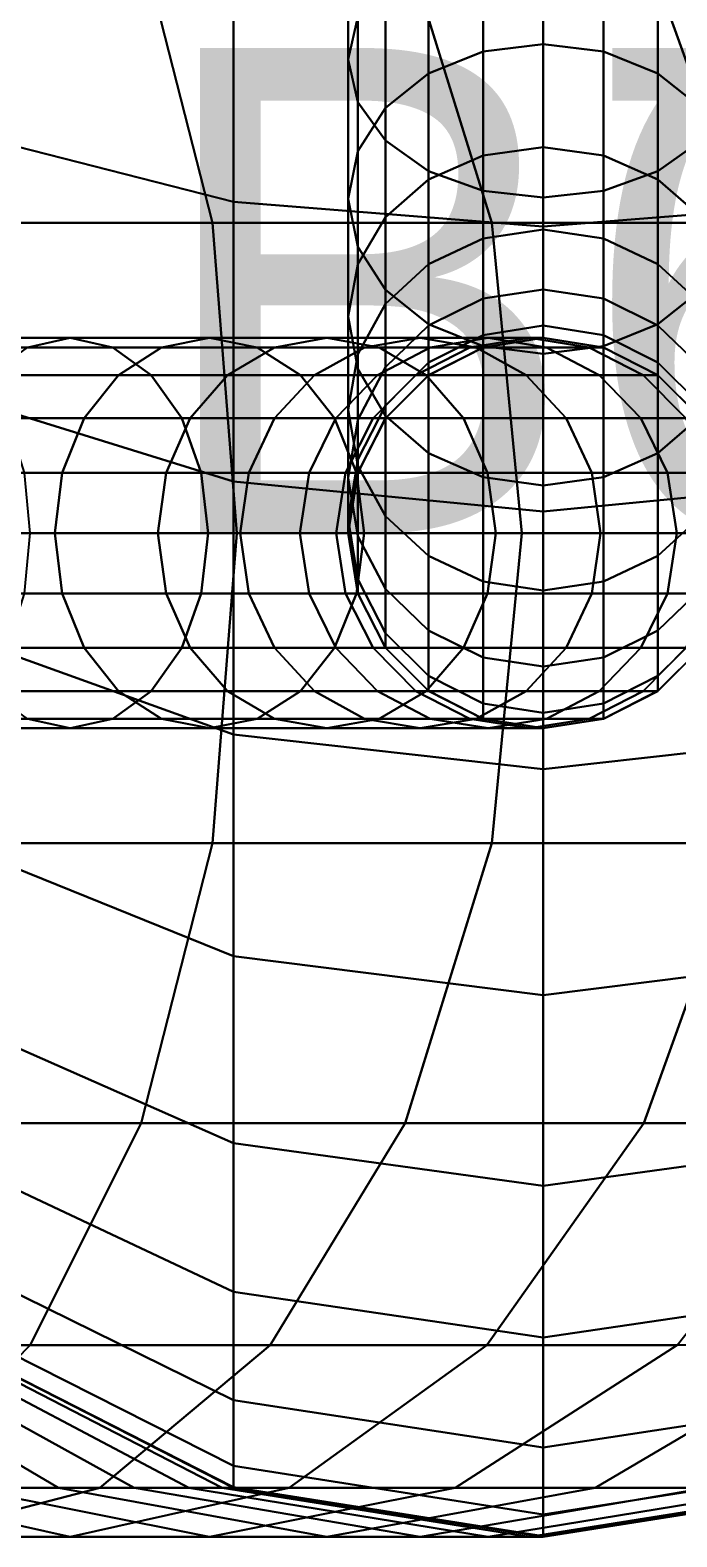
# Model space of a CAD drawing. Extents: x 91537 to 98524, y 82085 to 85415.
# Drawn here: x 98336.5 to 98416.5, y 84466.9 to 84653.2 of the extents above; entities that cross this region are included whole.
import ezdxf
from ezdxf.enums import TextEntityAlignment as Align

# ---------------------------------------------------------------- set-up
doc = ezdxf.new("R2010")
doc.units = 0
doc.header["$LTSCALE"] = 20
for name, color, linetype in [('CENTERLINE', 7, 'CONTINUOUS'), ('INSULATION', 254, 'CONTINUOUS'), ('LABELS', 7, 'CONTINUOUS'), ('PIPE-SPOOL3', 3, 'CONTINUOUS')]:
    doc.layers.add(name, color=color, linetype=linetype)

msp = doc.modelspace()

# ---------------------------------------------------------------- linework, layer by layer
at = {"layer": 'CENTERLINE'}
msp.add_polyline3d([(98400, 84669.2477, 4491.3293), (98400, 84649.5786, 4508.5786), (98400, 84632.3293, 4528.2477), (98400, 84617.7949, 4550), (98400, 84606.2241, 4573.4633), (98400, 84597.8148, 4598.2362), (98400, 84592.711, 4623.8948), (98400, 84591, 4650), (98400, 84591, 4895), (98398.289, 84591, 4921.1052), (98393.1852, 84591, 4946.7638), (98384.7759, 84591, 4971.5367), (98373.2051, 84591, 4995), (98358.6707, 84591, 5016.7523), (98341.4214, 84591, 5036.4214), (98321.7523, 84591, 5053.6707), (98300, 84591, 5068.2051), (98276.5367, 84591, 5079.7759), (98251.7638, 84591, 5088.1852), (98226.1052, 84591, 5093.289), (98200, 84591, 5095)], dxfattribs=at)
at = {"layer": 'INSULATION'}
for points in [[(98327.0265, 84676.0268, 4372.4301), (98361.6355, 84669.2785, 4356.1382), (98361.6355, 84631.9632, 4374.5401), (98327.0265, 84640.7803, 4389.8118)], [(98361.6355, 84669.2785, 4356.1382), (98400, 84666.9532, 4350.5244), (98400, 84628.925, 4369.2779), (98361.6355, 84631.9632, 4374.5401)], [(98400, 84666.9532, 4350.5244), (98438.3645, 84669.2785, 4356.1382), (98438.3645, 84631.9632, 4374.5401), (98400, 84628.925, 4369.2779)], [(98359.0368, 84629.3645, 5170.4599), (98350.2197, 84663.9735, 5155.1882), (98314.9732, 84663.9735, 5172.5699), (98321.7215, 84629.3645, 5188.8618)], [(98393.631, 84629.3645, 5147.3448), (98382.896, 84663.9735, 5133.3546), (98350.2197, 84663.9735, 5155.1882), (98359.0368, 84629.3645, 5170.4599)], [(98424.912, 84629.3645, 5119.912), (98412.4428, 84663.9735, 5107.4428), (98382.896, 84663.9735, 5133.3546), (98393.631, 84629.3645, 5147.3448)], [(98452.3448, 84629.3645, 5088.631), (98438.3546, 84663.9735, 5077.896), (98412.4428, 84663.9735, 5107.4428), (98424.912, 84629.3645, 5119.912)], [(98327.0265, 84640.7803, 4389.8118), (98361.6355, 84631.9632, 4374.5401), (98361.6355, 84597.369, 4397.6552), (98327.0265, 84608.104, 4411.6454)], [(98361.6355, 84631.9632, 4374.5401), (98400, 84628.925, 4369.2779), (98400, 84593.67, 4392.8345), (98361.6355, 84597.369, 4397.6552)], [(98400, 84628.925, 4369.2779), (98438.3645, 84631.9632, 4374.5401), (98438.3645, 84597.369, 4397.6552), (98400, 84593.67, 4392.8345)], [(98362.075, 84591, 5175.7221), (98359.0368, 84629.3645, 5170.4599), (98321.7215, 84629.3645, 5188.8618), (98324.0468, 84591, 5194.4756)], [(98397.33, 84591, 5152.1655), (98393.631, 84629.3645, 5147.3448), (98359.0368, 84629.3645, 5170.4599), (98362.075, 84591, 5175.7221)], [(98429.2087, 84591, 5124.2087), (98424.912, 84629.3645, 5119.912), (98393.631, 84629.3645, 5147.3448), (98397.33, 84591, 5152.1655)], [(98327.0265, 84608.104, 4411.6454), (98361.6355, 84597.369, 4397.6552), (98361.6355, 84566.088, 4425.088), (98327.0265, 84578.5572, 4437.5572)], [(98361.6355, 84597.369, 4397.6552), (98400, 84593.67, 4392.8345), (98400, 84561.7913, 4420.7913), (98361.6355, 84566.088, 4425.088)], [(98400, 84593.67, 4392.8345), (98438.3645, 84597.369, 4397.6552), (98438.3645, 84566.088, 4425.088), (98400, 84561.7913, 4420.7913)], [(98359.0368, 84552.6355, 5170.4599), (98362.075, 84591, 5175.7221), (98324.0468, 84591, 5194.4756), (98321.7215, 84552.6355, 5188.8618)], [(98393.631, 84552.6355, 5147.3448), (98397.33, 84591, 5152.1655), (98362.075, 84591, 5175.7221), (98359.0368, 84552.6355, 5170.4599)], [(98424.912, 84552.6355, 5119.912), (98429.2087, 84591, 5124.2087), (98397.33, 84591, 5152.1655), (98393.631, 84552.6355, 5147.3448)], [(98327.0265, 84578.5572, 4437.5572), (98361.6355, 84566.088, 4425.088), (98361.6355, 84538.6552, 4456.369), (98327.0265, 84552.6454, 4467.104)], [(98361.6355, 84566.088, 4425.088), (98400, 84561.7913, 4420.7913), (98400, 84533.8345, 4452.67), (98361.6355, 84538.6552, 4456.369)], [(98400, 84561.7913, 4420.7913), (98438.3645, 84566.088, 4425.088), (98438.3645, 84538.6552, 4456.369), (98400, 84533.8345, 4452.67)], [(98350.2197, 84518.0265, 5155.1882), (98359.0368, 84552.6355, 5170.4599), (98321.7215, 84552.6355, 5188.8618), (98314.9732, 84518.0265, 5172.5699)], [(98327.0265, 84552.6454, 4467.104), (98361.6355, 84538.6552, 4456.369), (98361.6355, 84515.5401, 4490.9632), (98327.0265, 84530.8118, 4499.7803)], [(98382.896, 84518.0265, 5133.3546), (98393.631, 84552.6355, 5147.3448), (98359.0368, 84552.6355, 5170.4599), (98350.2197, 84518.0265, 5155.1882)], [(98412.4428, 84518.0265, 5107.4428), (98424.912, 84552.6355, 5119.912), (98393.631, 84552.6355, 5147.3448), (98382.896, 84518.0265, 5133.3546)], [(98438.3546, 84518.0265, 5077.896), (98452.3448, 84552.6355, 5088.631), (98424.912, 84552.6355, 5119.912), (98412.4428, 84518.0265, 5107.4428)], [(98361.6355, 84538.6552, 4456.369), (98400, 84533.8345, 4452.67), (98400, 84510.2779, 4487.925), (98361.6355, 84515.5401, 4490.9632)], [(98400, 84533.8345, 4452.67), (98438.3645, 84538.6552, 4456.369), (98438.3645, 84515.5401, 4490.9632), (98400, 84510.2779, 4487.925)], [(98327.0265, 84530.8118, 4499.7803), (98361.6355, 84515.5401, 4490.9632), (98361.6355, 84497.1382, 4528.2785), (98327.0265, 84513.4301, 4535.0268)], [(98336.4868, 84490.5605, 5131.402), (98350.2197, 84518.0265, 5155.1882), (98314.9732, 84518.0265, 5172.5699), (98304.4625, 84490.5605, 5147.1947)], [(98366.1758, 84490.5605, 5111.5645), (98382.896, 84518.0265, 5133.3546), (98350.2197, 84518.0265, 5155.1882), (98336.4868, 84490.5605, 5131.402)], [(98393.0214, 84490.5605, 5088.0214), (98412.4428, 84518.0265, 5107.4428), (98382.896, 84518.0265, 5133.3546), (98366.1758, 84490.5605, 5111.5645)], [(98416.5645, 84490.5605, 5061.1758), (98438.3546, 84518.0265, 5077.896), (98412.4428, 84518.0265, 5107.4428), (98393.0214, 84490.5605, 5088.0214)], [(98361.6355, 84515.5401, 4490.9632), (98400, 84510.2779, 4487.925), (98400, 84491.5244, 4525.9532), (98361.6355, 84497.1382, 4528.2785)], [(98400, 84510.2779, 4487.925), (98438.3645, 84515.5401, 4490.9632), (98438.3645, 84497.1382, 4528.2785), (98400, 84491.5244, 4525.9532)], [(98327.0265, 84513.4301, 4535.0268), (98361.6355, 84497.1382, 4528.2785), (98361.6355, 84483.7644, 4567.6765), (98327.0265, 84500.7978, 4572.2405)], [(98327.0265, 84500.7978, 4572.2405), (98361.6355, 84483.7644, 4567.6765), (98361.6355, 84475.6475, 4608.4831), (98327.0265, 84493.1308, 4610.7848)], [(98361.6355, 84497.1382, 4528.2785), (98400, 84491.5244, 4525.9532), (98400, 84477.8951, 4566.1038), (98361.6355, 84483.7644, 4567.6765)], [(98400, 84491.5244, 4525.9532), (98438.3645, 84497.1382, 4528.2785), (98438.3645, 84483.7644, 4567.6765), (98400, 84477.8951, 4566.1038)], [(98327.0265, 84493.1308, 4610.7848), (98361.6355, 84475.6475, 4608.4831), (98361.6355, 84472.9896, 4646.1367), (98327.0265, 84490.6143, 4646.7137)], [(98319.1822, 84472.9263, 5101.4297), (98336.4868, 84490.5605, 5131.402), (98304.4625, 84490.5605, 5147.1947), (98291.2181, 84472.9263, 5115.22)], [(98310.0081, 84490.5605, 4958.5132), (98339.9805, 84472.9263, 4975.8178), (98328.2341, 84472.9263, 4993.3975), (98300.7769, 84490.5605, 4972.3288)], [(98317.3571, 84490.5605, 4943.6109), (98349.3318, 84472.9263, 4956.8552), (98339.9805, 84472.9263, 4975.8178), (98310.0081, 84490.5605, 4958.5132)], [(98322.6981, 84490.5605, 4927.8769), (98356.1279, 84472.9263, 4936.8344), (98349.3318, 84472.9263, 4956.8552), (98317.3571, 84490.5605, 4943.6109)], [(98345.1071, 84472.9263, 5084.1072), (98366.1758, 84490.5605, 5111.5645), (98336.4868, 84490.5605, 5131.402), (98319.1822, 84472.9263, 5101.4297)], [(98325.9397, 84490.5605, 4911.5803), (98360.2527, 84472.9263, 4916.0977), (98356.1279, 84472.9263, 4936.8344), (98322.6981, 84490.5605, 4927.8769)], [(98327.0655, 84490.5605, 4892.6124), (98361.6561, 84472.9263, 4893.7447), (98360.2527, 84472.9263, 4916.0977), (98325.9397, 84490.5605, 4911.5803)], [(98327.0265, 84490.6143, 4646.7137), (98361.6355, 84472.9896, 4646.1367), (98361.6561, 84472.9263, 4893.7447), (98327.0655, 84490.5605, 4892.6124)], [(98368.5491, 84472.9263, 5063.5491), (98393.0214, 84490.5605, 5088.0214), (98366.1758, 84490.5605, 5111.5645), (98345.1071, 84472.9263, 5084.1072)], [(98389.1072, 84472.9263, 5040.1071), (98416.5645, 84490.5605, 5061.1758), (98393.0214, 84490.5605, 5088.0214), (98368.5491, 84472.9263, 5063.5491)], [(98406.4297, 84472.9263, 5014.1822), (98436.402, 84490.5605, 5031.4868), (98416.5645, 84490.5605, 5061.1758), (98389.1072, 84472.9263, 5040.1071)], [(98420.22, 84472.9263, 4986.2181), (98452.1947, 84490.5605, 4999.4625), (98436.402, 84490.5605, 5031.4868), (98406.4297, 84472.9263, 5014.1822)], [(98361.6355, 84483.7644, 4567.6765), (98400, 84477.8951, 4566.1038), (98400, 84469.6231, 4607.6899), (98361.6355, 84475.6475, 4608.4831)], [(98400, 84477.8951, 4566.1038), (98438.3645, 84483.7644, 4567.6765), (98438.3645, 84475.6475, 4608.4831), (98400, 84469.6231, 4607.6899)], [(98361.6355, 84475.6475, 4608.4831), (98400, 84469.6231, 4607.6899), (98400, 84466.9165, 4645.9379), (98361.6355, 84472.9896, 4646.1367)], [(98400, 84469.6231, 4607.6899), (98438.3645, 84475.6475, 4608.4831), (98438.3645, 84472.9896, 4646.1367), (98400, 84466.9165, 4645.9379)], [(98314.2936, 84472.9263, 5009.2936), (98341.4214, 84466.85, 5036.4214), (98321.7523, 84466.85, 5053.6707), (98298.3975, 84472.9263, 5023.2341)], [(98321.7523, 84466.85, 5053.6707), (98345.1071, 84472.9263, 5084.1072), (98319.1822, 84472.9263, 5101.4297), (98300, 84466.85, 5068.2051)], [(98328.2341, 84472.9263, 4993.3975), (98358.6707, 84466.85, 5016.7523), (98341.4214, 84466.85, 5036.4214), (98314.2936, 84472.9263, 5009.2936)], [(98341.4214, 84466.85, 5036.4214), (98368.5491, 84472.9263, 5063.5491), (98345.1071, 84472.9263, 5084.1072), (98321.7523, 84466.85, 5053.6707)], [(98339.9805, 84472.9263, 4975.8178), (98373.2051, 84466.85, 4995), (98358.6707, 84466.85, 5016.7523), (98328.2341, 84472.9263, 4993.3975)], [(98349.3318, 84472.9263, 4956.8552), (98384.7759, 84466.85, 4971.5367), (98373.2051, 84466.85, 4995), (98339.9805, 84472.9263, 4975.8178)], [(98358.6707, 84466.85, 5016.7523), (98389.1072, 84472.9263, 5040.1071), (98368.5491, 84472.9263, 5063.5491), (98341.4214, 84466.85, 5036.4214)], [(98356.1279, 84472.9263, 4936.8344), (98393.1852, 84466.85, 4946.7638), (98384.7759, 84466.85, 4971.5367), (98349.3318, 84472.9263, 4956.8552)], [(98360.2527, 84472.9263, 4916.0977), (98398.289, 84466.85, 4921.1052), (98393.1852, 84466.85, 4946.7638), (98356.1279, 84472.9263, 4936.8344)], [(98373.2051, 84466.85, 4995), (98406.4297, 84472.9263, 5014.1822), (98389.1072, 84472.9263, 5040.1071), (98358.6707, 84466.85, 5016.7523)], [(98361.6561, 84472.9263, 4893.7447), (98400, 84466.85, 4895), (98398.289, 84466.85, 4921.1052), (98360.2527, 84472.9263, 4916.0977)], [(98361.6355, 84472.9896, 4646.1367), (98400, 84466.9165, 4645.9379), (98400, 84466.85, 4895), (98361.6561, 84472.9263, 4893.7447)], [(98384.7759, 84466.85, 4971.5367), (98420.22, 84472.9263, 4986.2181), (98406.4297, 84472.9263, 5014.1822), (98373.2051, 84466.85, 4995)], [(98393.1852, 84466.85, 4946.7638), (98430.2424, 84472.9263, 4956.6933), (98420.22, 84472.9263, 4986.2181), (98384.7759, 84466.85, 4971.5367)], [(98398.289, 84466.85, 4921.1052), (98436.3252, 84472.9263, 4926.1128), (98430.2424, 84472.9263, 4956.6933), (98393.1852, 84466.85, 4946.7638)], [(98400, 84466.85, 4895), (98438.3439, 84472.9263, 4896.2552), (98436.3252, 84472.9263, 4926.1128), (98398.289, 84466.85, 4921.1052)], [(98400, 84466.9165, 4645.9379), (98438.3645, 84472.9896, 4646.1367), (98438.3439, 84472.9263, 4896.2552), (98400, 84466.85, 4895)]]:
    msp.add_3dface(points, dxfattribs=at)
at = {"layer": 'PIPE-SPOOL3'}
for points in [[(98377.032, 84673.7908, 4497.2499), (98375.85, 84669.2477, 4491.3293), (98375.85, 84649.5786, 4508.5786), (98377.032, 84654.8556, 4513.8556)], [(98375.85, 84669.2477, 4491.3293), (98377.032, 84664.7047, 4485.4087), (98377.032, 84644.3017, 4503.3017), (98375.85, 84649.5786, 4508.5786)], [(98400, 84666.6553, 4525.6553), (98392.5372, 84665.8195, 4524.8195), (98392.5372, 84650.5511, 4542.2298), (98400, 84651.4888, 4542.9493)], [(98407.4628, 84665.8195, 4524.8195), (98400, 84666.6553, 4525.6553), (98400, 84651.4888, 4542.9493), (98407.4628, 84650.5511, 4542.2298)], [(98377.032, 84664.7047, 4485.4087), (98380.4622, 84660.6063, 4480.0677), (98380.4622, 84639.5413, 4498.5413), (98377.032, 84644.3017, 4503.3017)], [(98392.5372, 84665.8195, 4524.8195), (98385.805, 84663.3939, 4522.3939), (98385.805, 84647.8297, 4540.1415), (98392.5372, 84650.5511, 4542.2298)], [(98414.195, 84663.3939, 4522.3939), (98407.4628, 84665.8195, 4524.8195), (98407.4628, 84650.5511, 4542.2298), (98414.195, 84647.8297, 4540.1415)], [(98385.805, 84663.3939, 4522.3939), (98380.4622, 84659.616, 4518.616), (98380.4622, 84643.591, 4536.8891), (98385.805, 84647.8297, 4540.1415)], [(98419.5378, 84659.616, 4518.616), (98414.195, 84663.3939, 4522.3939), (98414.195, 84647.8297, 4540.1415), (98419.5378, 84643.591, 4536.8891)], [(98380.4622, 84660.6063, 4480.0677), (98385.805, 84657.3539, 4475.829), (98385.805, 84635.7634, 4494.7634), (98380.4622, 84639.5413, 4498.5413)], [(98414.195, 84657.3539, 4475.829), (98419.5378, 84660.6063, 4480.0677), (98419.5378, 84639.5413, 4498.5413), (98414.195, 84635.7634, 4494.7634)], [(98380.4622, 84659.616, 4518.616), (98377.032, 84654.8556, 4513.8556), (98377.032, 84638.2499, 4532.7908), (98380.4622, 84643.591, 4536.8891)], [(98385.805, 84657.3539, 4475.829), (98392.5372, 84655.2657, 4473.1076), (98392.5372, 84633.3378, 4492.3378), (98385.805, 84635.7634, 4494.7634)], [(98407.4628, 84655.2657, 4473.1076), (98414.195, 84657.3539, 4475.829), (98414.195, 84635.7634, 4494.7634), (98407.4628, 84633.3378, 4492.3378)], [(98392.5372, 84655.2657, 4473.1076), (98400, 84654.5461, 4472.1698), (98400, 84632.502, 4491.502), (98392.5372, 84633.3378, 4492.3378)], [(98400, 84654.5461, 4472.1698), (98407.4628, 84655.2657, 4473.1076), (98407.4628, 84633.3378, 4492.3378), (98400, 84632.502, 4491.502)], [(98377.032, 84654.8556, 4513.8556), (98375.85, 84649.5786, 4508.5786), (98375.85, 84632.3293, 4528.2477), (98377.032, 84638.2499, 4532.7908)], [(98400, 84651.4888, 4542.9493), (98392.5372, 84650.5511, 4542.2298), (98392.5372, 84637.6858, 4561.484), (98400, 84638.7094, 4562.075)], [(98407.4628, 84650.5511, 4542.2298), (98400, 84651.4888, 4542.9493), (98400, 84638.7094, 4562.075), (98407.4628, 84637.6858, 4561.484)], [(98375.85, 84649.5786, 4508.5786), (98377.032, 84644.3017, 4503.3017), (98377.032, 84626.4087, 4523.7047), (98375.85, 84632.3293, 4528.2477)], [(98392.5372, 84650.5511, 4542.2298), (98385.805, 84647.8297, 4540.1415), (98385.805, 84634.7151, 4559.7689), (98392.5372, 84637.6858, 4561.484)], [(98414.195, 84647.8297, 4540.1415), (98407.4628, 84650.5511, 4542.2298), (98407.4628, 84637.6858, 4561.484), (98414.195, 84634.7151, 4559.7689)], [(98385.805, 84647.8297, 4540.1415), (98380.4622, 84643.591, 4536.8891), (98380.4622, 84630.0882, 4557.0975), (98385.805, 84634.7151, 4559.7689)], [(98419.5378, 84643.591, 4536.8891), (98414.195, 84647.8297, 4540.1415), (98414.195, 84634.7151, 4559.7689), (98419.5378, 84630.0882, 4557.0975)], [(98377.032, 84644.3017, 4503.3017), (98380.4622, 84639.5413, 4498.5413), (98380.4622, 84621.0677, 4519.6063), (98377.032, 84626.4087, 4523.7047)], [(98380.4622, 84643.591, 4536.8891), (98377.032, 84638.2499, 4532.7908), (98377.032, 84624.2579, 4553.7314), (98380.4622, 84630.0882, 4557.0975)], [(98377.032, 84638.2499, 4532.7908), (98375.85, 84632.3293, 4528.2477), (98375.85, 84617.7949, 4550), (98377.032, 84624.2579, 4553.7314)], [(98380.4622, 84639.5413, 4498.5413), (98385.805, 84635.7634, 4494.7634), (98385.805, 84616.829, 4516.3539), (98380.4622, 84621.0677, 4519.6063)], [(98400, 84638.7094, 4562.075), (98392.5372, 84637.6858, 4561.484), (98392.5372, 84627.4438, 4582.2528), (98400, 84628.5358, 4582.7051)], [(98407.4628, 84637.6858, 4561.484), (98400, 84638.7094, 4562.075), (98400, 84628.5358, 4582.7051), (98407.4628, 84627.4438, 4582.2528)], [(98414.195, 84635.7634, 4494.7634), (98419.5378, 84639.5413, 4498.5413), (98419.5378, 84621.0677, 4519.6063), (98414.195, 84616.829, 4516.3539)], [(98392.5372, 84637.6858, 4561.484), (98385.805, 84634.7151, 4559.7689), (98385.805, 84624.2746, 4580.9401), (98392.5372, 84627.4438, 4582.2528)], [(98414.195, 84634.7151, 4559.7689), (98407.4628, 84637.6858, 4561.484), (98407.4628, 84627.4438, 4582.2528), (98414.195, 84624.2746, 4580.9401)], [(98385.805, 84634.7151, 4559.7689), (98380.4622, 84630.0882, 4557.0975), (98380.4622, 84619.3386, 4578.8955), (98385.805, 84624.2746, 4580.9401)], [(98385.805, 84635.7634, 4494.7634), (98392.5372, 84633.3378, 4492.3378), (98392.5372, 84614.1076, 4514.2657), (98385.805, 84616.829, 4516.3539)], [(98407.4628, 84633.3378, 4492.3378), (98414.195, 84635.7634, 4494.7634), (98414.195, 84616.829, 4516.3539), (98407.4628, 84614.1076, 4514.2657)], [(98419.5378, 84630.0882, 4557.0975), (98414.195, 84634.7151, 4559.7689), (98414.195, 84624.2746, 4580.9401), (98419.5378, 84619.3386, 4578.8955)], [(98392.5372, 84633.3378, 4492.3378), (98400, 84632.502, 4491.502), (98400, 84613.1698, 4513.5461), (98392.5372, 84614.1076, 4514.2657)], [(98400, 84632.502, 4491.502), (98407.4628, 84633.3378, 4492.3378), (98407.4628, 84614.1076, 4514.2657), (98400, 84613.1698, 4513.5461)], [(98375.85, 84632.3293, 4528.2477), (98377.032, 84626.4087, 4523.7047), (98377.032, 84611.332, 4546.2686), (98375.85, 84617.7949, 4550)], [(98380.4622, 84630.0882, 4557.0975), (98377.032, 84624.2579, 4553.7314), (98377.032, 84613.1188, 4576.3192), (98380.4622, 84619.3386, 4578.8955)], [(98392.5372, 84627.4438, 4582.2528), (98385.805, 84624.2746, 4580.9401), (98385.805, 84616.6869, 4603.2929), (98392.5372, 84620.0002, 4604.1808)], [(98400, 84628.5358, 4582.7051), (98392.5372, 84627.4438, 4582.2528), (98392.5372, 84620.0002, 4604.1808), (98400, 84621.1419, 4604.4867)], [(98407.4628, 84627.4438, 4582.2528), (98400, 84628.5358, 4582.7051), (98400, 84621.1419, 4604.4867), (98407.4628, 84620.0002, 4604.1808)], [(98414.195, 84624.2746, 4580.9401), (98407.4628, 84627.4438, 4582.2528), (98407.4628, 84620.0002, 4604.1808), (98414.195, 84616.6869, 4603.2929)], [(98377.032, 84626.4087, 4523.7047), (98380.4622, 84621.0677, 4519.6063), (98380.4622, 84605.5017, 4542.9025), (98377.032, 84611.332, 4546.2686)], [(98377.032, 84624.2579, 4553.7314), (98375.85, 84617.7949, 4550), (98375.85, 84606.2241, 4573.4633), (98377.032, 84613.1188, 4576.3192)], [(98385.805, 84624.2746, 4580.9401), (98380.4622, 84619.3386, 4578.8955), (98380.4622, 84611.5262, 4601.9101), (98385.805, 84616.6869, 4603.2929)], [(98419.5378, 84619.3386, 4578.8955), (98414.195, 84624.2746, 4580.9401), (98414.195, 84616.6869, 4603.2929), (98419.5378, 84611.5262, 4601.9101)], [(98380.4622, 84621.0677, 4519.6063), (98385.805, 84616.829, 4516.3539), (98385.805, 84600.8747, 4540.2311), (98380.4622, 84605.5017, 4542.9025)], [(98392.5372, 84620.0002, 4604.1808), (98385.805, 84616.6869, 4603.2929), (98385.805, 84612.0816, 4626.445), (98392.5372, 84615.4825, 4626.8927)], [(98400, 84621.1419, 4604.4867), (98392.5372, 84620.0002, 4604.1808), (98392.5372, 84615.4825, 4626.8927), (98400, 84616.6544, 4627.047)], [(98407.4628, 84620.0002, 4604.1808), (98400, 84621.1419, 4604.4867), (98400, 84616.6544, 4627.047), (98407.4628, 84615.4825, 4626.8927)], [(98414.195, 84616.6869, 4603.2929), (98407.4628, 84620.0002, 4604.1808), (98407.4628, 84615.4825, 4626.8927), (98414.195, 84612.0816, 4626.445)], [(98414.195, 84616.829, 4516.3539), (98419.5378, 84621.0677, 4519.6063), (98419.5378, 84605.5017, 4542.9025), (98414.195, 84600.8747, 4540.2311)], [(98375.85, 84617.7949, 4550), (98377.032, 84611.332, 4546.2686), (98377.032, 84599.3294, 4570.6074), (98375.85, 84606.2241, 4573.4633)], [(98380.4622, 84619.3386, 4578.8955), (98377.032, 84613.1188, 4576.3192), (98377.032, 84605.0233, 4600.1677), (98380.4622, 84611.5262, 4601.9101)], [(98385.805, 84616.6869, 4603.2929), (98380.4622, 84611.5262, 4601.9101), (98380.4622, 84606.7846, 4625.7476), (98385.805, 84612.0816, 4626.445)], [(98385.805, 84616.829, 4516.3539), (98392.5372, 84614.1076, 4514.2657), (98392.5372, 84597.904, 4538.516), (98385.805, 84600.8747, 4540.2311)], [(98400, 84616.6544, 4627.047), (98392.5372, 84615.4825, 4626.8927), (98392.5372, 84613.9557, 4650.7515), (98400, 84615.1371, 4650.7902)], [(98407.4628, 84615.4825, 4626.8927), (98400, 84616.6544, 4627.047), (98400, 84615.1371, 4650.7902), (98407.4628, 84613.9557, 4650.7515)], [(98407.4628, 84614.1076, 4514.2657), (98414.195, 84616.829, 4516.3539), (98414.195, 84600.8747, 4540.2311), (98407.4628, 84597.904, 4538.516)], [(98419.5378, 84611.5262, 4601.9101), (98414.195, 84616.6869, 4603.2929), (98414.195, 84612.0816, 4626.445), (98419.5378, 84606.7846, 4625.7476)], [(98341.4214, 84615.15, 5036.4214), (98336.1444, 84613.968, 5031.1444), (98317.2092, 84613.968, 5047.7501), (98321.7523, 84615.15, 5053.6707)], [(98346.6983, 84613.968, 5041.6983), (98341.4214, 84615.15, 5036.4214), (98321.7523, 84615.15, 5053.6707), (98326.2953, 84613.968, 5059.5913)], [(98351.4587, 84610.5378, 5046.4587), (98346.6983, 84613.968, 5041.6983), (98326.2953, 84613.968, 5059.5913), (98330.3937, 84610.5378, 5064.9323)], [(98352.7501, 84613.968, 5012.2092), (98347.409, 84610.5378, 5008.1109), (98331.384, 84610.5378, 5026.384), (98336.1444, 84613.968, 5031.1444)], [(98358.6707, 84615.15, 5016.7523), (98352.7501, 84613.968, 5012.2092), (98336.1444, 84613.968, 5031.1444), (98341.4214, 84615.15, 5036.4214)], [(98364.5913, 84613.968, 5021.2953), (98358.6707, 84615.15, 5016.7523), (98341.4214, 84615.15, 5036.4214), (98346.6983, 84613.968, 5041.6983)], [(98369.9323, 84610.5378, 5025.3937), (98364.5913, 84613.968, 5021.2953), (98346.6983, 84613.968, 5041.6983), (98351.4587, 84610.5378, 5046.4587)], [(98366.7421, 84613.968, 4991.2686), (98360.9118, 84610.5378, 4987.9025), (98347.409, 84610.5378, 5008.1109), (98352.7501, 84613.968, 5012.2092)], [(98373.2051, 84615.15, 4995), (98366.7421, 84613.968, 4991.2686), (98352.7501, 84613.968, 5012.2092), (98358.6707, 84615.15, 5016.7523)], [(98379.668, 84613.968, 4998.7314), (98373.2051, 84615.15, 4995), (98358.6707, 84615.15, 5016.7523), (98364.5913, 84613.968, 5021.2953)], [(98377.8812, 84613.968, 4968.6808), (98371.6614, 84610.5378, 4966.1045), (98360.9118, 84610.5378, 4987.9025), (98366.7421, 84613.968, 4991.2686)], [(98385.4983, 84610.5378, 5002.0975), (98379.668, 84613.968, 4998.7314), (98364.5913, 84613.968, 5021.2953), (98369.9323, 84610.5378, 5025.3937)], [(98384.7759, 84615.15, 4971.5367), (98377.8812, 84613.968, 4968.6808), (98366.7421, 84613.968, 4991.2686), (98373.2051, 84615.15, 4995)], [(98385.9767, 84613.968, 4944.8323), (98379.4738, 84610.5378, 4943.0899), (98371.6614, 84610.5378, 4966.1045), (98377.8812, 84613.968, 4968.6808)], [(98391.6706, 84613.968, 4974.3926), (98384.7759, 84615.15, 4971.5367), (98373.2051, 84615.15, 4995), (98379.668, 84613.968, 4998.7314)], [(98393.1852, 84615.15, 4946.7638), (98385.9767, 84613.968, 4944.8323), (98377.8812, 84613.968, 4968.6808), (98384.7759, 84615.15, 4971.5367)], [(98390.8901, 84613.968, 4920.1312), (98384.2154, 84610.5378, 4919.2524), (98379.4738, 84610.5378, 4943.0899), (98385.9767, 84613.968, 4944.8323)], [(98397.8904, 84610.5378, 4976.9689), (98391.6706, 84613.968, 4974.3926), (98379.668, 84613.968, 4998.7314), (98385.4983, 84610.5378, 5002.0975)], [(98392.5412, 84613.968, 4894.7558), (98385.8126, 84610.5378, 4894.5356), (98384.2154, 84610.5378, 4919.2524), (98390.8901, 84613.968, 4920.1312)], [(98400.3936, 84613.968, 4948.6953), (98393.1852, 84615.15, 4946.7638), (98384.7759, 84615.15, 4971.5367), (98391.6706, 84613.968, 4974.3926)], [(98392.5372, 84615.4825, 4626.8927), (98385.805, 84612.0816, 4626.445), (98385.805, 84610.5273, 4650.6393), (98392.5372, 84613.9557, 4650.7515)], [(98392.5372, 84613.9557, 4650.7515), (98385.805, 84610.5273, 4650.6393), (98385.8126, 84610.5378, 4894.5356), (98392.5412, 84613.968, 4894.7558)], [(98398.289, 84615.15, 4921.1052), (98390.8901, 84613.968, 4920.1312), (98385.9767, 84613.968, 4944.8323), (98393.1852, 84615.15, 4946.7638)], [(98400, 84615.15, 4895), (98392.5412, 84613.968, 4894.7558), (98390.8901, 84613.968, 4920.1312), (98398.289, 84615.15, 4921.1052)], [(98406.8965, 84610.5378, 4950.4377), (98400.3936, 84613.968, 4948.6953), (98391.6706, 84613.968, 4974.3926), (98397.8904, 84610.5378, 4976.9689)], [(98400, 84615.1371, 4650.7902), (98392.5372, 84613.9557, 4650.7515), (98392.5412, 84613.968, 4894.7558), (98400, 84615.15, 4895)], [(98392.5372, 84614.1076, 4514.2657), (98400, 84613.1698, 4513.5461), (98400, 84596.8804, 4537.925), (98392.5372, 84597.904, 4538.516)], [(98405.6879, 84613.968, 4922.0793), (98398.289, 84615.15, 4921.1052), (98393.1852, 84615.15, 4946.7638), (98400.3936, 84613.968, 4948.6953)], [(98407.4588, 84613.968, 4895.2442), (98400, 84615.15, 4895), (98398.289, 84615.15, 4921.1052), (98405.6879, 84613.968, 4922.0793)], [(98407.4628, 84613.9557, 4650.7515), (98400, 84615.1371, 4650.7902), (98400, 84615.15, 4895), (98407.4588, 84613.968, 4895.2442)], [(98400, 84613.1698, 4513.5461), (98407.4628, 84614.1076, 4514.2657), (98407.4628, 84597.904, 4538.516), (98400, 84596.8804, 4537.925)], [(98412.3625, 84610.5378, 4922.9581), (98405.6879, 84613.968, 4922.0793), (98400.3936, 84613.968, 4948.6953), (98406.8965, 84610.5378, 4950.4377)], [(98414.1874, 84610.5378, 4895.4644), (98407.4588, 84613.968, 4895.2442), (98405.6879, 84613.968, 4922.0793), (98412.3625, 84610.5378, 4922.9581)], [(98414.195, 84610.5273, 4650.6393), (98407.4628, 84613.9557, 4650.7515), (98407.4588, 84613.968, 4895.2442), (98414.1874, 84610.5378, 4895.4644)], [(98414.195, 84612.0816, 4626.445), (98407.4628, 84615.4825, 4626.8927), (98407.4628, 84613.9557, 4650.7515), (98414.195, 84610.5273, 4650.6393)], [(98377.032, 84613.1188, 4576.3192), (98375.85, 84606.2241, 4573.4633), (98375.85, 84597.8148, 4598.2362), (98377.032, 84605.0233, 4600.1677)], [(98385.805, 84612.0816, 4626.445), (98380.4622, 84606.7846, 4625.7476), (98380.4622, 84605.1874, 4650.4644), (98385.805, 84610.5273, 4650.6393)], [(98419.5378, 84606.7846, 4625.7476), (98414.195, 84612.0816, 4626.445), (98414.195, 84610.5273, 4650.6393), (98419.5378, 84605.1874, 4650.4644)], [(98347.409, 84610.5378, 5008.1109), (98343.1703, 84605.195, 5004.8585), (98327.6061, 84605.195, 5022.6061), (98331.384, 84610.5378, 5026.384)], [(98355.2366, 84605.195, 5050.2366), (98351.4587, 84610.5378, 5046.4587), (98330.3937, 84610.5378, 5064.9323), (98333.6461, 84605.195, 5069.171)], [(98360.9118, 84610.5378, 4987.9025), (98356.2849, 84605.195, 4985.2311), (98343.1703, 84605.195, 5004.8585), (98347.409, 84610.5378, 5008.1109)], [(98374.171, 84605.195, 5028.6461), (98369.9323, 84610.5378, 5025.3937), (98351.4587, 84610.5378, 5046.4587), (98355.2366, 84605.195, 5050.2366)], [(98371.6614, 84610.5378, 4966.1045), (98366.7254, 84605.195, 4964.0599), (98356.2849, 84605.195, 4985.2311), (98360.9118, 84610.5378, 4987.9025)], [(98379.4738, 84610.5378, 4943.0899), (98374.3131, 84605.195, 4941.7071), (98366.7254, 84605.195, 4964.0599), (98371.6614, 84610.5378, 4966.1045)], [(98390.1253, 84605.195, 5004.7689), (98385.4983, 84610.5378, 5002.0975), (98369.9323, 84610.5378, 5025.3937), (98374.171, 84605.195, 5028.6461)], [(98384.2154, 84610.5378, 4919.2524), (98378.9184, 84605.195, 4918.555), (98374.3131, 84605.195, 4941.7071), (98379.4738, 84610.5378, 4943.0899)], [(98380.4622, 84611.5262, 4601.9101), (98377.032, 84605.0233, 4600.1677), (98377.032, 84600.1099, 4624.8688), (98380.4622, 84606.7846, 4625.7476)], [(98377.032, 84611.332, 4546.2686), (98380.4622, 84605.5017, 4542.9025), (98380.4622, 84593.1096, 4568.0311), (98377.032, 84599.3294, 4570.6074)], [(98385.8126, 84610.5378, 4894.5356), (98380.4727, 84605.195, 4894.3607), (98378.9184, 84605.195, 4918.555), (98384.2154, 84610.5378, 4919.2524)], [(98385.805, 84610.5273, 4650.6393), (98380.4622, 84605.1874, 4650.4644), (98380.4727, 84605.195, 4894.3607), (98385.8126, 84610.5378, 4894.5356)], [(98402.8264, 84605.195, 4979.0135), (98397.8904, 84610.5378, 4976.9689), (98385.4983, 84610.5378, 5002.0975), (98390.1253, 84605.195, 5004.7689)], [(98412.0572, 84605.195, 4951.8206), (98406.8965, 84610.5378, 4950.4377), (98397.8904, 84610.5378, 4976.9689), (98402.8264, 84605.195, 4979.0135)], [(98417.6596, 84605.195, 4923.6554), (98412.3625, 84610.5378, 4922.9581), (98406.8965, 84610.5378, 4950.4377), (98412.0572, 84605.195, 4951.8206)], [(98419.5273, 84605.195, 4895.6393), (98414.1874, 84610.5378, 4895.4644), (98412.3625, 84610.5378, 4922.9581), (98417.6596, 84605.195, 4923.6554)], [(98419.5378, 84605.1874, 4650.4644), (98414.195, 84610.5273, 4650.6393), (98414.1874, 84610.5378, 4895.4644), (98419.5273, 84605.195, 4895.6393)], [(98380.4622, 84606.7846, 4625.7476), (98377.032, 84600.1099, 4624.8688), (98377.032, 84598.4588, 4650.2442), (98380.4622, 84605.1874, 4650.4644)], [(98343.1703, 84605.195, 5004.8585), (98340.4489, 84598.4628, 5002.7702), (98325.1805, 84598.4628, 5020.1805), (98327.6061, 84605.195, 5022.6061)], [(98357.6622, 84598.4628, 5052.6622), (98355.2366, 84605.195, 5050.2366), (98333.6461, 84605.195, 5069.171), (98335.7343, 84598.4628, 5071.8924)], [(98356.2849, 84605.195, 4985.2311), (98353.3142, 84598.4628, 4983.516), (98340.4489, 84598.4628, 5002.7702), (98343.1703, 84605.195, 5004.8585)], [(98366.7254, 84605.195, 4964.0599), (98363.5562, 84598.4628, 4962.7472), (98353.3142, 84598.4628, 4983.516), (98356.2849, 84605.195, 4985.2311)], [(98376.8924, 84598.4628, 5030.7343), (98374.171, 84605.195, 5028.6461), (98355.2366, 84605.195, 5050.2366), (98357.6622, 84598.4628, 5052.6622)], [(98374.3131, 84605.195, 4941.7071), (98370.9998, 84598.4628, 4940.8192), (98363.5562, 84598.4628, 4962.7472), (98366.7254, 84605.195, 4964.0599)], [(98378.9184, 84605.195, 4918.555), (98375.5175, 84598.4628, 4918.1073), (98370.9998, 84598.4628, 4940.8192), (98374.3131, 84605.195, 4941.7071)], [(98393.096, 84598.4628, 5006.484), (98390.1253, 84605.195, 5004.7689), (98374.171, 84605.195, 5028.6461), (98376.8924, 84598.4628, 5030.7343)], [(98380.4727, 84605.195, 4894.3607), (98377.0443, 84598.4628, 4894.2485), (98375.5175, 84598.4628, 4918.1073), (98378.9184, 84605.195, 4918.555)], [(98375.85, 84606.2241, 4573.4633), (98377.032, 84599.3294, 4570.6074), (98377.032, 84590.6064, 4596.3047), (98375.85, 84597.8148, 4598.2362)], [(98377.032, 84605.0233, 4600.1677), (98375.85, 84597.8148, 4598.2362), (98375.85, 84592.711, 4623.8948), (98377.032, 84600.1099, 4624.8688)], [(98380.4622, 84605.1874, 4650.4644), (98377.032, 84598.4588, 4650.2442), (98377.0443, 84598.4628, 4894.2485), (98380.4727, 84605.195, 4894.3607)], [(98380.4622, 84605.5017, 4542.9025), (98385.805, 84600.8747, 4540.2311), (98385.805, 84588.1736, 4565.9865), (98380.4622, 84593.1096, 4568.0311)], [(98405.9956, 84598.4628, 4980.3262), (98402.8264, 84605.195, 4979.0135), (98390.1253, 84605.195, 5004.7689), (98393.096, 84598.4628, 5006.484)], [(98415.3706, 84598.4628, 4952.7084), (98412.0572, 84605.195, 4951.8206), (98402.8264, 84605.195, 4979.0135), (98405.9956, 84598.4628, 4980.3262)], [(98421.0605, 84598.4628, 4924.1032), (98417.6596, 84605.195, 4923.6554), (98412.0572, 84605.195, 4951.8206), (98415.3706, 84598.4628, 4952.7084)], [(98414.195, 84600.8747, 4540.2311), (98419.5378, 84605.5017, 4542.9025), (98419.5378, 84593.1096, 4568.0311), (98414.195, 84588.1736, 4565.9865)], [(98385.805, 84600.8747, 4540.2311), (98392.5372, 84597.904, 4538.516), (98392.5372, 84585.0044, 4564.6738), (98385.805, 84588.1736, 4565.9865)], [(98407.4628, 84597.904, 4538.516), (98414.195, 84600.8747, 4540.2311), (98414.195, 84588.1736, 4565.9865), (98407.4628, 84585.0044, 4564.6738)], [(98377.032, 84600.1099, 4624.8688), (98375.85, 84592.711, 4623.8948), (98375.85, 84591, 4650), (98377.032, 84598.4588, 4650.2442)], [(98377.032, 84599.3294, 4570.6074), (98380.4622, 84593.1096, 4568.0311), (98380.4622, 84584.1035, 4594.5623), (98377.032, 84590.6064, 4596.3047)], [(98340.4489, 84598.4628, 5002.7702), (98339.5112, 84591, 5002.0507), (98324.3447, 84591, 5019.3447), (98325.1805, 84598.4628, 5020.1805)], [(98358.498, 84591, 5053.498), (98357.6622, 84598.4628, 5052.6622), (98335.7343, 84598.4628, 5071.8924), (98336.4539, 84591, 5072.8302)], [(98353.3142, 84598.4628, 4983.516), (98352.2906, 84591, 4982.925), (98339.5112, 84591, 5002.0507), (98340.4489, 84598.4628, 5002.7702)], [(98363.5562, 84598.4628, 4962.7472), (98362.4642, 84591, 4962.2949), (98352.2906, 84591, 4982.925), (98353.3142, 84598.4628, 4983.516)], [(98377.8302, 84591, 5031.4539), (98376.8924, 84598.4628, 5030.7343), (98357.6622, 84598.4628, 5052.6622), (98358.498, 84591, 5053.498)], [(98370.9998, 84598.4628, 4940.8192), (98369.8581, 84591, 4940.5133), (98362.4642, 84591, 4962.2949), (98363.5562, 84598.4628, 4962.7472)], [(98375.5175, 84598.4628, 4918.1073), (98374.3456, 84591, 4917.953), (98369.8581, 84591, 4940.5133), (98370.9998, 84598.4628, 4940.8192)], [(98377.0443, 84598.4628, 4894.2485), (98375.8629, 84591, 4894.2098), (98374.3456, 84591, 4917.953), (98375.5175, 84598.4628, 4918.1073)], [(98377.032, 84598.4588, 4650.2442), (98375.85, 84591, 4650), (98375.8629, 84591, 4894.2098), (98377.0443, 84598.4628, 4894.2485)], [(98375.85, 84597.8148, 4598.2362), (98377.032, 84590.6064, 4596.3047), (98377.032, 84585.3121, 4622.9207), (98375.85, 84592.711, 4623.8948)], [(98394.1196, 84591, 5007.075), (98393.096, 84598.4628, 5006.484), (98376.8924, 84598.4628, 5030.7343), (98377.8302, 84591, 5031.4539)], [(98392.5372, 84597.904, 4538.516), (98400, 84596.8804, 4537.925), (98400, 84583.9124, 4564.2215), (98392.5372, 84585.0044, 4564.6738)], [(98407.0876, 84591, 4980.7785), (98405.9956, 84598.4628, 4980.3262), (98393.096, 84598.4628, 5006.484), (98394.1196, 84591, 5007.075)], [(98400, 84596.8804, 4537.925), (98407.4628, 84597.904, 4538.516), (98407.4628, 84585.0044, 4564.6738), (98400, 84583.9124, 4564.2215)], [(98416.5123, 84591, 4953.0143), (98415.3706, 84598.4628, 4952.7084), (98405.9956, 84598.4628, 4980.3262), (98407.0876, 84591, 4980.7785)], [(98422.2324, 84591, 4924.2574), (98421.0605, 84598.4628, 4924.1032), (98415.3706, 84598.4628, 4952.7084), (98416.5123, 84591, 4953.0143)], [(98375.85, 84592.711, 4623.8948), (98377.032, 84585.3121, 4622.9207), (98377.032, 84583.5412, 4649.7558), (98375.85, 84591, 4650)], [(98380.4622, 84593.1096, 4568.0311), (98385.805, 84588.1736, 4565.9865), (98385.805, 84578.9428, 4593.1794), (98380.4622, 84584.1035, 4594.5623)], [(98414.195, 84588.1736, 4565.9865), (98419.5378, 84593.1096, 4568.0311), (98419.5378, 84584.1035, 4594.5623), (98414.195, 84578.9428, 4593.1794)], [(98339.5112, 84591, 5002.0507), (98340.4489, 84583.5372, 5002.7702), (98325.1805, 84583.5372, 5020.1805), (98324.3447, 84591, 5019.3447)], [(98357.6622, 84583.5372, 5052.6622), (98358.498, 84591, 5053.498), (98336.4539, 84591, 5072.8302), (98335.7343, 84583.5372, 5071.8924)], [(98352.2906, 84591, 4982.925), (98353.3142, 84583.5372, 4983.516), (98340.4489, 84583.5372, 5002.7702), (98339.5112, 84591, 5002.0507)], [(98362.4642, 84591, 4962.2949), (98363.5562, 84583.5372, 4962.7472), (98353.3142, 84583.5372, 4983.516), (98352.2906, 84591, 4982.925)], [(98376.8924, 84583.5372, 5030.7343), (98377.8302, 84591, 5031.4539), (98358.498, 84591, 5053.498), (98357.6622, 84583.5372, 5052.6622)], [(98369.8581, 84591, 4940.5133), (98370.9998, 84583.5372, 4940.8192), (98363.5562, 84583.5372, 4962.7472), (98362.4642, 84591, 4962.2949)], [(98374.3456, 84591, 4917.953), (98375.5175, 84583.5372, 4918.1073), (98370.9998, 84583.5372, 4940.8192), (98369.8581, 84591, 4940.5133)], [(98375.8629, 84591, 4894.2098), (98377.0443, 84583.5372, 4894.2485), (98375.5175, 84583.5372, 4918.1073), (98374.3456, 84591, 4917.953)], [(98375.85, 84591, 4650), (98377.032, 84583.5412, 4649.7558), (98377.0443, 84583.5372, 4894.2485), (98375.8629, 84591, 4894.2098)], [(98393.096, 84583.5372, 5006.484), (98394.1196, 84591, 5007.075), (98377.8302, 84591, 5031.4539), (98376.8924, 84583.5372, 5030.7343)], [(98377.032, 84590.6064, 4596.3047), (98380.4622, 84584.1035, 4594.5623), (98380.4622, 84578.6375, 4622.0419), (98377.032, 84585.3121, 4622.9207)], [(98405.9956, 84583.5372, 4980.3262), (98407.0876, 84591, 4980.7785), (98394.1196, 84591, 5007.075), (98393.096, 84583.5372, 5006.484)], [(98415.3706, 84583.5372, 4952.7084), (98416.5123, 84591, 4953.0143), (98407.0876, 84591, 4980.7785), (98405.9956, 84583.5372, 4980.3262)], [(98421.0605, 84583.5372, 4924.1032), (98422.2324, 84591, 4924.2574), (98416.5123, 84591, 4953.0143), (98415.3706, 84583.5372, 4952.7084)], [(98385.805, 84588.1736, 4565.9865), (98392.5372, 84585.0044, 4564.6738), (98392.5372, 84575.6294, 4592.2916), (98385.805, 84578.9428, 4593.1794)], [(98407.4628, 84585.0044, 4564.6738), (98414.195, 84588.1736, 4565.9865), (98414.195, 84578.9428, 4593.1794), (98407.4628, 84575.6294, 4592.2916)], [(98377.032, 84585.3121, 4622.9207), (98380.4622, 84578.6375, 4622.0419), (98380.4622, 84576.8126, 4649.5356), (98377.032, 84583.5412, 4649.7558)], [(98380.4622, 84584.1035, 4594.5623), (98385.805, 84578.9428, 4593.1794), (98385.805, 84573.3404, 4621.3446), (98380.4622, 84578.6375, 4622.0419)], [(98392.5372, 84585.0044, 4564.6738), (98400, 84583.9124, 4564.2215), (98400, 84574.4877, 4591.9857), (98392.5372, 84575.6294, 4592.2916)], [(98400, 84583.9124, 4564.2215), (98407.4628, 84585.0044, 4564.6738), (98407.4628, 84575.6294, 4592.2916), (98400, 84574.4877, 4591.9857)], [(98414.195, 84578.9428, 4593.1794), (98419.5378, 84584.1035, 4594.5623), (98419.5378, 84578.6375, 4622.0419), (98414.195, 84573.3404, 4621.3446)], [(98340.4489, 84583.5372, 5002.7702), (98343.1703, 84576.805, 5004.8585), (98327.6061, 84576.805, 5022.6061), (98325.1805, 84583.5372, 5020.1805)], [(98355.2366, 84576.805, 5050.2366), (98357.6622, 84583.5372, 5052.6622), (98335.7343, 84583.5372, 5071.8924), (98333.6461, 84576.805, 5069.171)], [(98353.3142, 84583.5372, 4983.516), (98356.2849, 84576.805, 4985.2311), (98343.1703, 84576.805, 5004.8585), (98340.4489, 84583.5372, 5002.7702)], [(98363.5562, 84583.5372, 4962.7472), (98366.7254, 84576.805, 4964.0599), (98356.2849, 84576.805, 4985.2311), (98353.3142, 84583.5372, 4983.516)], [(98374.171, 84576.805, 5028.6461), (98376.8924, 84583.5372, 5030.7343), (98357.6622, 84583.5372, 5052.6622), (98355.2366, 84576.805, 5050.2366)], [(98370.9998, 84583.5372, 4940.8192), (98374.3131, 84576.805, 4941.7071), (98366.7254, 84576.805, 4964.0599), (98363.5562, 84583.5372, 4962.7472)], [(98375.5175, 84583.5372, 4918.1073), (98378.9184, 84576.805, 4918.555), (98374.3131, 84576.805, 4941.7071), (98370.9998, 84583.5372, 4940.8192)], [(98390.1253, 84576.805, 5004.7689), (98393.096, 84583.5372, 5006.484), (98376.8924, 84583.5372, 5030.7343), (98374.171, 84576.805, 5028.6461)], [(98377.0443, 84583.5372, 4894.2485), (98380.4727, 84576.805, 4894.3607), (98378.9184, 84576.805, 4918.555), (98375.5175, 84583.5372, 4918.1073)], [(98377.032, 84583.5412, 4649.7558), (98380.4622, 84576.8126, 4649.5356), (98380.4727, 84576.805, 4894.3607), (98377.0443, 84583.5372, 4894.2485)], [(98402.8264, 84576.805, 4979.0135), (98405.9956, 84583.5372, 4980.3262), (98393.096, 84583.5372, 5006.484), (98390.1253, 84576.805, 5004.7689)], [(98412.0572, 84576.805, 4951.8206), (98415.3706, 84583.5372, 4952.7084), (98405.9956, 84583.5372, 4980.3262), (98402.8264, 84576.805, 4979.0135)], [(98417.6596, 84576.805, 4923.6554), (98421.0605, 84583.5372, 4924.1032), (98415.3706, 84583.5372, 4952.7084), (98412.0572, 84576.805, 4951.8206)], [(98380.4622, 84578.6375, 4622.0419), (98385.805, 84573.3404, 4621.3446), (98385.805, 84571.4727, 4649.3607), (98380.4622, 84576.8126, 4649.5356)], [(98385.805, 84578.9428, 4593.1794), (98392.5372, 84575.6294, 4592.2916), (98392.5372, 84569.9395, 4620.8968), (98385.805, 84573.3404, 4621.3446)], [(98407.4628, 84575.6294, 4592.2916), (98414.195, 84578.9428, 4593.1794), (98414.195, 84573.3404, 4621.3446), (98407.4628, 84569.9395, 4620.8968)], [(98414.195, 84573.3404, 4621.3446), (98419.5378, 84578.6375, 4622.0419), (98419.5378, 84576.8126, 4649.5356), (98414.195, 84571.4727, 4649.3607)], [(98343.1703, 84576.805, 5004.8585), (98347.409, 84571.4622, 5008.1109), (98331.384, 84571.4622, 5026.384), (98327.6061, 84576.805, 5022.6061)], [(98351.4587, 84571.4622, 5046.4587), (98355.2366, 84576.805, 5050.2366), (98333.6461, 84576.805, 5069.171), (98330.3937, 84571.4622, 5064.9323)], [(98356.2849, 84576.805, 4985.2311), (98360.9118, 84571.4622, 4987.9025), (98347.409, 84571.4622, 5008.1109), (98343.1703, 84576.805, 5004.8585)], [(98369.9323, 84571.4622, 5025.3937), (98374.171, 84576.805, 5028.6461), (98355.2366, 84576.805, 5050.2366), (98351.4587, 84571.4622, 5046.4587)], [(98366.7254, 84576.805, 4964.0599), (98371.6614, 84571.4622, 4966.1045), (98360.9118, 84571.4622, 4987.9025), (98356.2849, 84576.805, 4985.2311)], [(98374.3131, 84576.805, 4941.7071), (98379.4738, 84571.4622, 4943.0899), (98371.6614, 84571.4622, 4966.1045), (98366.7254, 84576.805, 4964.0599)], [(98385.4983, 84571.4622, 5002.0975), (98390.1253, 84576.805, 5004.7689), (98374.171, 84576.805, 5028.6461), (98369.9323, 84571.4622, 5025.3937)], [(98378.9184, 84576.805, 4918.555), (98384.2154, 84571.4622, 4919.2524), (98379.4738, 84571.4622, 4943.0899), (98374.3131, 84576.805, 4941.7071)], [(98380.4727, 84576.805, 4894.3607), (98385.8126, 84571.4622, 4894.5356), (98384.2154, 84571.4622, 4919.2524), (98378.9184, 84576.805, 4918.555)], [(98380.4622, 84576.8126, 4649.5356), (98385.805, 84571.4727, 4649.3607), (98385.8126, 84571.4622, 4894.5356), (98380.4727, 84576.805, 4894.3607)], [(98397.8904, 84571.4622, 4976.9689), (98402.8264, 84576.805, 4979.0135), (98390.1253, 84576.805, 5004.7689), (98385.4983, 84571.4622, 5002.0975)], [(98406.8965, 84571.4622, 4950.4377), (98412.0572, 84576.805, 4951.8206), (98402.8264, 84576.805, 4979.0135), (98397.8904, 84571.4622, 4976.9689)], [(98412.3625, 84571.4622, 4922.9581), (98417.6596, 84576.805, 4923.6554), (98412.0572, 84576.805, 4951.8206), (98406.8965, 84571.4622, 4950.4377)], [(98414.1874, 84571.4622, 4895.4644), (98419.5273, 84576.805, 4895.6393), (98417.6596, 84576.805, 4923.6554), (98412.3625, 84571.4622, 4922.9581)], [(98414.195, 84571.4727, 4649.3607), (98419.5378, 84576.8126, 4649.5356), (98419.5273, 84576.805, 4895.6393), (98414.1874, 84571.4622, 4895.4644)], [(98392.5372, 84575.6294, 4592.2916), (98400, 84574.4877, 4591.9857), (98400, 84568.7676, 4620.7426), (98392.5372, 84569.9395, 4620.8968)], [(98400, 84574.4877, 4591.9857), (98407.4628, 84575.6294, 4592.2916), (98407.4628, 84569.9395, 4620.8968), (98400, 84568.7676, 4620.7426)], [(98385.805, 84573.3404, 4621.3446), (98392.5372, 84569.9395, 4620.8968), (98392.5372, 84568.0443, 4649.2485), (98385.805, 84571.4727, 4649.3607)], [(98407.4628, 84569.9395, 4620.8968), (98414.195, 84573.3404, 4621.3446), (98414.195, 84571.4727, 4649.3607), (98407.4628, 84568.0443, 4649.2485)], [(98346.6983, 84568.032, 5041.6983), (98351.4587, 84571.4622, 5046.4587), (98330.3937, 84571.4622, 5064.9323), (98326.2953, 84568.032, 5059.5913)], [(98347.409, 84571.4622, 5008.1109), (98352.7501, 84568.032, 5012.2092), (98336.1444, 84568.032, 5031.1444), (98331.384, 84571.4622, 5026.384)], [(98364.5913, 84568.032, 5021.2953), (98369.9323, 84571.4622, 5025.3937), (98351.4587, 84571.4622, 5046.4587), (98346.6983, 84568.032, 5041.6983)], [(98360.9118, 84571.4622, 4987.9025), (98366.7421, 84568.032, 4991.2686), (98352.7501, 84568.032, 5012.2092), (98347.409, 84571.4622, 5008.1109)], [(98371.6614, 84571.4622, 4966.1045), (98377.8812, 84568.032, 4968.6808), (98366.7421, 84568.032, 4991.2686), (98360.9118, 84571.4622, 4987.9025)], [(98379.668, 84568.032, 4998.7314), (98385.4983, 84571.4622, 5002.0975), (98369.9323, 84571.4622, 5025.3937), (98364.5913, 84568.032, 5021.2953)], [(98379.4738, 84571.4622, 4943.0899), (98385.9767, 84568.032, 4944.8323), (98377.8812, 84568.032, 4968.6808), (98371.6614, 84571.4622, 4966.1045)], [(98384.2154, 84571.4622, 4919.2524), (98390.8901, 84568.032, 4920.1312), (98385.9767, 84568.032, 4944.8323), (98379.4738, 84571.4622, 4943.0899)], [(98391.6706, 84568.032, 4974.3926), (98397.8904, 84571.4622, 4976.9689), (98385.4983, 84571.4622, 5002.0975), (98379.668, 84568.032, 4998.7314)], [(98385.8126, 84571.4622, 4894.5356), (98392.5412, 84568.032, 4894.7558), (98390.8901, 84568.032, 4920.1312), (98384.2154, 84571.4622, 4919.2524)], [(98385.805, 84571.4727, 4649.3607), (98392.5372, 84568.0443, 4649.2485), (98392.5412, 84568.032, 4894.7558), (98385.8126, 84571.4622, 4894.5356)], [(98400.3936, 84568.032, 4948.6953), (98406.8965, 84571.4622, 4950.4377), (98397.8904, 84571.4622, 4976.9689), (98391.6706, 84568.032, 4974.3926)], [(98405.6879, 84568.032, 4922.0793), (98412.3625, 84571.4622, 4922.9581), (98406.8965, 84571.4622, 4950.4377), (98400.3936, 84568.032, 4948.6953)], [(98407.4588, 84568.032, 4895.2442), (98414.1874, 84571.4622, 4895.4644), (98412.3625, 84571.4622, 4922.9581), (98405.6879, 84568.032, 4922.0793)], [(98407.4628, 84568.0443, 4649.2485), (98414.195, 84571.4727, 4649.3607), (98414.1874, 84571.4622, 4895.4644), (98407.4588, 84568.032, 4895.2442)], [(98392.5372, 84569.9395, 4620.8968), (98400, 84568.7676, 4620.7426), (98400, 84566.8629, 4649.2098), (98392.5372, 84568.0443, 4649.2485)], [(98400, 84568.7676, 4620.7426), (98407.4628, 84569.9395, 4620.8968), (98407.4628, 84568.0443, 4649.2485), (98400, 84566.8629, 4649.2098)], [(98336.1444, 84568.032, 5031.1444), (98341.4214, 84566.85, 5036.4214), (98321.7523, 84566.85, 5053.6707), (98317.2092, 84568.032, 5047.7501)], [(98341.4214, 84566.85, 5036.4214), (98346.6983, 84568.032, 5041.6983), (98326.2953, 84568.032, 5059.5913), (98321.7523, 84566.85, 5053.6707)], [(98352.7501, 84568.032, 5012.2092), (98358.6707, 84566.85, 5016.7523), (98341.4214, 84566.85, 5036.4214), (98336.1444, 84568.032, 5031.1444)], [(98358.6707, 84566.85, 5016.7523), (98364.5913, 84568.032, 5021.2953), (98346.6983, 84568.032, 5041.6983), (98341.4214, 84566.85, 5036.4214)], [(98366.7421, 84568.032, 4991.2686), (98373.2051, 84566.85, 4995), (98358.6707, 84566.85, 5016.7523), (98352.7501, 84568.032, 5012.2092)], [(98373.2051, 84566.85, 4995), (98379.668, 84568.032, 4998.7314), (98364.5913, 84568.032, 5021.2953), (98358.6707, 84566.85, 5016.7523)], [(98377.8812, 84568.032, 4968.6808), (98384.7759, 84566.85, 4971.5367), (98373.2051, 84566.85, 4995), (98366.7421, 84568.032, 4991.2686)], [(98384.7759, 84566.85, 4971.5367), (98391.6706, 84568.032, 4974.3926), (98379.668, 84568.032, 4998.7314), (98373.2051, 84566.85, 4995)], [(98385.9767, 84568.032, 4944.8323), (98393.1852, 84566.85, 4946.7638), (98384.7759, 84566.85, 4971.5367), (98377.8812, 84568.032, 4968.6808)], [(98393.1852, 84566.85, 4946.7638), (98400.3936, 84568.032, 4948.6953), (98391.6706, 84568.032, 4974.3926), (98384.7759, 84566.85, 4971.5367)], [(98390.8901, 84568.032, 4920.1312), (98398.289, 84566.85, 4921.1052), (98393.1852, 84566.85, 4946.7638), (98385.9767, 84568.032, 4944.8323)], [(98392.5412, 84568.032, 4894.7558), (98400, 84566.85, 4895), (98398.289, 84566.85, 4921.1052), (98390.8901, 84568.032, 4920.1312)], [(98392.5372, 84568.0443, 4649.2485), (98400, 84566.8629, 4649.2098), (98400, 84566.85, 4895), (98392.5412, 84568.032, 4894.7558)], [(98398.289, 84566.85, 4921.1052), (98405.6879, 84568.032, 4922.0793), (98400.3936, 84568.032, 4948.6953), (98393.1852, 84566.85, 4946.7638)], [(98400, 84566.85, 4895), (98407.4588, 84568.032, 4895.2442), (98405.6879, 84568.032, 4922.0793), (98398.289, 84566.85, 4921.1052)], [(98400, 84566.8629, 4649.2098), (98407.4628, 84568.0443, 4649.2485), (98407.4588, 84568.032, 4895.2442), (98400, 84566.85, 4895)]]:
    msp.add_3dface(points, dxfattribs=at)

# ---------------------------------------------------------------- texts
at = {"layer": 'LABELS'}
for s, p in [('B6', (98400, 84591, 4630)), ('B7', (98400, 84591, 5275))]:
    msp.add_text(s, height=60, dxfattribs=at).set_placement(p, align=Align.CENTER)

doc.saveas('drawing.dxf')
